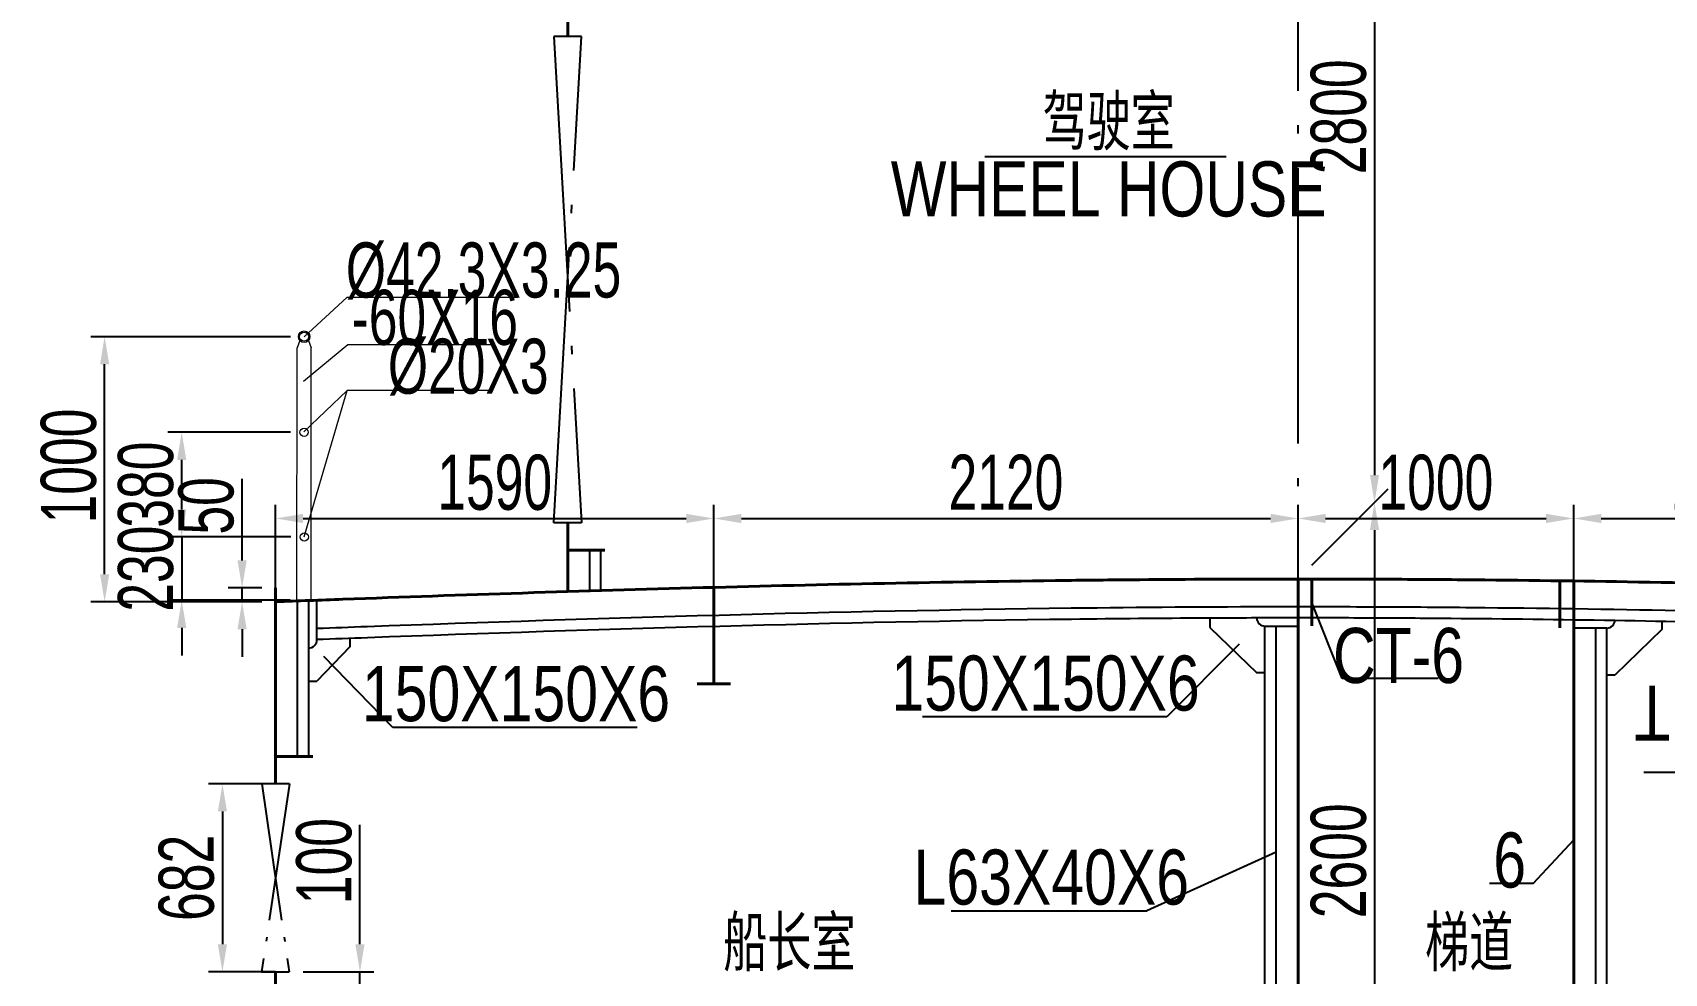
# Model space of a CAD drawing. Extents: x -498116 to -468416, y -194449 to -173449.
# Drawn here: x -480259 to -474339, y -181752 to -178338 of the extents above; entities that cross this region are included whole.
import ezdxf
from ezdxf.enums import TextEntityAlignment as Align

# ---------------------------------------------------------------- set-up
doc = ezdxf.new("R2010")
doc.units = 0
doc.header["$LTSCALE"] = 500
doc.header["$MEASUREMENT"] = 0
doc.header["$PDMODE"] = 3
doc.linetypes.add('点划线 ____ _ ____ _ ____ _ ____ _ ____ _ ____', pattern=[2.56, 2, -0.25, 0.06, -0.25])
doc.layers.get('0').update_dxf_attribs({"linetype": 'CONTINUOUS'})
doc.layers.get('Defpoints').update_dxf_attribs({"linetype": 'CONTINUOUS'})
doc.layers.add('图框', color=3, linetype='CONTINUOUS')
doc.styles.get("Standard").update_dxf_attribs({"font": 'romans.shx', "width": 1.2, "height": 150, "bigfont": 'gbcbig.shx'})
doc.styles.add('中英混排2', font='romany.shx', dxfattribs={"width": 0.7, "height": 200, "bigfont": 'hztxt.shx'})
doc.dimstyles.new('1111111', dxfattribs={"dimtxt": 75, "dimasz": 100, "dimexe": 50, "dimexo": 50, "dimgap": 30, "dimtad": 1, "dimdec": 0, "dimdsep": 46, "dimtxsty": 'Standard', "dimcen": 2.5, "dimadec": 0, "dimazin": 0, "dimtfac": 1, "dimtdec": 0, "dimtmove": 0, "dimatfit": 3, "dimfxl": 1, "dimarcsym": 0})

# ---------------------------------------------------------------- blocks, each defined once
blk = doc.blocks.new('*D569')
at = {"color": 0, "lineweight": -2, "transparency": 16777216}
for p, q in [((-479499.3, -180253.2), (-479499.3, -179957.2)), ((-479427.7, -180353.2), (-479549.3, -180353.2)), ((-479427.7, -180403.2), (-479549.3, -180403.2)), ((-479499.3, -180403.2), (-479499.3, -180353.2)), ((-479499.3, -180503.2), (-479499.3, -180603.2))]:
    blk.add_line(p, q, dxfattribs=at)
at = {"color": 0, "lineweight": -3, "transparency": 16777216}
for points in [[(-479515.9, -180253.2), (-479482.6, -180253.2), (-479499.3, -180353.2)], [(-479515.9, -180503.2), (-479482.6, -180503.2), (-479499.3, -180403.2)]]:
    blk.add_solid(points, dxfattribs=at)
at = {"layer": 'Defpoints', "color": 0, "lineweight": -3, "transparency": 16777216}
for p in [(-479499.3, -180353.2), (-479377.7, -180353.2), (-479377.7, -180403.2)]:
    blk.add_point(p, dxfattribs=at)
at = {"color": 0, "transparency": 16777216, "insert": (-479629.3, -180055.2), "char_height": 200, "attachment_point": 5, "rotation": 90, "style": '中英混排2'}
blk.add_mtext('50', dxfattribs=at)
blk = doc.blocks.new('*D570')
at = {"color": 0, "lineweight": -2, "transparency": 16777216}
for p, q in [((-479324.1, -179441.1), (-480048.1, -179441.1)), ((-479998.1, -180303.2), (-479998.1, -179541.1)), ((-479427.7, -180403.2), (-480048.1, -180403.2))]:
    blk.add_line(p, q, dxfattribs=at)
at = {"color": 0, "lineweight": -3, "transparency": 16777216}
for points in [[(-480014.7, -179541.1), (-479981.4, -179541.1), (-479998.1, -179441.1)], [(-480014.7, -180303.2), (-479981.4, -180303.2), (-479998.1, -180403.2)]]:
    blk.add_solid(points, dxfattribs=at)
at = {"layer": 'Defpoints', "color": 0, "lineweight": -3, "transparency": 16777216}
for p in [(-479998.1, -179441.1), (-479274.1, -179441.1), (-479377.7, -180403.2)]:
    blk.add_point(p, dxfattribs=at)
at = {"color": 0, "transparency": 16777216, "insert": (-480128.1, -179910.5), "char_height": 200, "attachment_point": 5, "rotation": 90, "style": '中英混排2'}
blk.add_mtext('1000', dxfattribs=at)
blk = doc.blocks.new('*D571')
at = {"color": 0, "lineweight": -2, "transparency": 16777216}
for p, q in [((-479718.3, -180068.1), (-479718.3, -179968.1)), ((-479322.9, -180168.1), (-479768.3, -180168.1)), ((-479718.3, -180168.1), (-479718.3, -180397.8)), ((-479325.4, -180397.8), (-479768.3, -180397.8)), ((-479718.3, -180497.8), (-479718.3, -180597.8))]:
    blk.add_line(p, q, dxfattribs=at)
at = {"color": 0, "lineweight": -3, "transparency": 16777216}
for points in [[(-479735, -180068.1), (-479701.7, -180068.1), (-479718.3, -180168.1)], [(-479735, -180497.8), (-479701.7, -180497.8), (-479718.3, -180397.8)]]:
    blk.add_solid(points, dxfattribs=at)
at = {"layer": 'Defpoints', "color": 0, "lineweight": -3, "transparency": 16777216}
for p in [(-479272.9, -180168.1), (-479718.3, -180397.8), (-479275.4, -180397.8)]:
    blk.add_point(p, dxfattribs=at)
at = {"color": 0, "transparency": 16777216, "insert": (-479848.3, -180282.9), "char_height": 200, "attachment_point": 5, "rotation": 90, "style": '中英混排2'}
blk.add_mtext('230', dxfattribs=at)
blk = doc.blocks.new('*D572')
at = {"color": 0, "lineweight": -2, "transparency": 16777216}
for p, q in [((-479323.8, -179788.1), (-479768.3, -179788.1)), ((-479718.3, -180068.1), (-479718.3, -179888.1)), ((-479322.9, -180168.1), (-479768.3, -180168.1))]:
    blk.add_line(p, q, dxfattribs=at)
at = {"color": 0, "lineweight": -3, "transparency": 16777216}
for points in [[(-479735, -179888.1), (-479701.7, -179888.1), (-479718.3, -179788.1)], [(-479735, -180068.1), (-479701.7, -180068.1), (-479718.3, -180168.1)]]:
    blk.add_solid(points, dxfattribs=at)
at = {"layer": 'Defpoints', "color": 0, "lineweight": -3, "transparency": 16777216}
for p in [(-479718.3, -179788.1), (-479273.8, -179788.1), (-479272.9, -180168.1)]:
    blk.add_point(p, dxfattribs=at)
at = {"color": 0, "transparency": 16777216, "insert": (-479848.3, -179978.1), "char_height": 200, "attachment_point": 5, "rotation": 90, "style": '中英混排2'}
blk.add_mtext('380', dxfattribs=at)
blk = doc.blocks.new('*D579')
at = {"color": 0, "lineweight": -2, "transparency": 16777216}
for p, q in [((-477787.7, -180401.9), (-477787.7, -180050.8)), ((-477687.7, -180100.8), (-475767.7, -180100.8)), ((-475667.7, -180532), (-475667.7, -180050.8))]:
    blk.add_line(p, q, dxfattribs=at)
at = {"color": 0, "lineweight": -3, "transparency": 16777216}
for points in [[(-477687.7, -180084.2), (-477687.7, -180117.5), (-477787.7, -180100.8)], [(-475767.7, -180084.2), (-475767.7, -180117.5), (-475667.7, -180100.8)]]:
    blk.add_solid(points, dxfattribs=at)
at = {"layer": 'Defpoints', "color": 0, "lineweight": -3, "transparency": 16777216}
for p in [(-475667.7, -180100.8), (-477787.7, -180451.9), (-475667.7, -180582)]:
    blk.add_point(p, dxfattribs=at)
at = {"color": 0, "transparency": 16777216, "insert": (-476727.7, -179970.8), "char_height": 200, "attachment_point": 5, "style": '中英混排2'}
blk.add_mtext('2120', dxfattribs=at)
blk = doc.blocks.new('*D580')
at = {"color": 0, "lineweight": -2, "transparency": 16777216}
for p, q in [((-475667.7, -180153.9), (-475667.7, -180050.8)), ((-475567.7, -180100.8), (-474767.7, -180100.8)), ((-474667.7, -180745.1), (-474667.7, -180050.8))]:
    blk.add_line(p, q, dxfattribs=at)
at = {"color": 0, "lineweight": -3, "transparency": 16777216}
for points in [[(-475567.7, -180084.2), (-475567.7, -180117.5), (-475667.7, -180100.8)], [(-474767.7, -180084.2), (-474767.7, -180117.5), (-474667.7, -180100.8)]]:
    blk.add_solid(points, dxfattribs=at)
at = {"layer": 'Defpoints', "color": 0, "lineweight": -3, "transparency": 16777216}
for p in [(-474667.7, -180100.8), (-475667.7, -180203.9), (-474667.7, -180795.1)]:
    blk.add_point(p, dxfattribs=at)
at = {"color": 0, "transparency": 16777216, "insert": (-475167.7, -179970.8), "char_height": 200, "attachment_point": 5, "style": '中英混排2'}
blk.add_mtext('1000', dxfattribs=at)
blk = doc.blocks.new('*D581')
at = {"color": 0, "lineweight": -2, "transparency": 16777216}
for p, q in [((-479377.7, -180628.2), (-479377.7, -180050.8)), ((-479277.7, -180100.8), (-477887.7, -180100.8)), ((-477787.7, -180351.9), (-477787.7, -180050.8))]:
    blk.add_line(p, q, dxfattribs=at)
at = {"color": 0, "lineweight": -3, "transparency": 16777216}
for points in [[(-479277.7, -180084.2), (-479277.7, -180117.5), (-479377.7, -180100.8)], [(-477887.7, -180084.2), (-477887.7, -180117.5), (-477787.7, -180100.8)]]:
    blk.add_solid(points, dxfattribs=at)
at = {"layer": 'Defpoints', "color": 0, "lineweight": -3, "transparency": 16777216}
for p in [(-477787.7, -180100.8), (-477787.7, -180401.9), (-479377.7, -180678.2)]:
    blk.add_point(p, dxfattribs=at)
at = {"color": 0, "transparency": 16777216, "insert": (-478582.7, -179970.8), "char_height": 200, "attachment_point": 5, "style": '中英混排2'}
blk.add_mtext('1590', dxfattribs=at)
blk = doc.blocks.new('*D582')
at = {"color": 0, "lineweight": -2, "transparency": 16777216}
for p, q in [((-474667.7, -180145.6), (-474667.7, -180050.8)), ((-474567.7, -180100.8), (-473647.7, -180100.8)), ((-473547.7, -180475.9), (-473547.7, -180050.8))]:
    blk.add_line(p, q, dxfattribs=at)
at = {"color": 0, "lineweight": -3, "transparency": 16777216}
for points in [[(-474567.7, -180084.2), (-474567.7, -180117.5), (-474667.7, -180100.8)], [(-473647.7, -180084.2), (-473647.7, -180117.5), (-473547.7, -180100.8)]]:
    blk.add_solid(points, dxfattribs=at)
at = {"layer": 'Defpoints', "color": 0, "lineweight": -3, "transparency": 16777216}
for p in [(-473547.7, -180100.8), (-474667.7, -180195.6), (-473547.7, -180525.9)]:
    blk.add_point(p, dxfattribs=at)
at = {"color": 0, "transparency": 16777216, "insert": (-474107.7, -179970.8), "char_height": 200, "attachment_point": 5, "style": '中英混排2'}
blk.add_mtext('1120', dxfattribs=at)
blk = doc.blocks.new('*D595')
at = {"color": 0, "lineweight": -2, "transparency": 16777216}
for p, q in [((-479377.7, -181064.2), (-479620.6, -181064.2)), ((-479570.6, -181164.2), (-479570.6, -181646.2)), ((-479377.7, -181746.2), (-479620.6, -181746.2))]:
    blk.add_line(p, q, dxfattribs=at)
at = {"color": 0, "lineweight": -3, "transparency": 16777216}
for points in [[(-479587.3, -181164.2), (-479554, -181164.2), (-479570.6, -181064.2)], [(-479587.3, -181646.2), (-479554, -181646.2), (-479570.6, -181746.2)]]:
    blk.add_solid(points, dxfattribs=at)
at = {"layer": 'Defpoints', "color": 0, "lineweight": -3, "transparency": 16777216}
for p in [(-479327.7, -181064.2), (-479570.6, -181746.2), (-479327.7, -181746.2)]:
    blk.add_point(p, dxfattribs=at)
at = {"color": 0, "transparency": 16777216, "insert": (-479700.6, -181405.2), "char_height": 200, "attachment_point": 5, "rotation": 90, "style": '中英混排2'}
blk.add_mtext('682', dxfattribs=at)
blk = doc.blocks.new('*D596')
at = {"color": 0, "lineweight": -2, "transparency": 16777216}
for p, q in [((-479071.6, -181646.2), (-479071.6, -181212.5)), ((-479277.7, -181746.2), (-479021.6, -181746.2)), ((-479071.6, -181846.2), (-479071.6, -181746.2)), ((-479192.7, -181846.2), (-479021.6, -181846.2)), ((-479071.6, -181946.2), (-479071.6, -182046.2))]:
    blk.add_line(p, q, dxfattribs=at)
at = {"color": 0, "lineweight": -3, "transparency": 16777216}
for points in [[(-479088.3, -181646.2), (-479055, -181646.2), (-479071.6, -181746.2)], [(-479088.3, -181946.2), (-479055, -181946.2), (-479071.6, -181846.2)]]:
    blk.add_solid(points, dxfattribs=at)
at = {"layer": 'Defpoints', "color": 0, "lineweight": -3, "transparency": 16777216}
for p in [(-479327.7, -181746.2), (-479242.7, -181846.2), (-479071.6, -181846.2)]:
    blk.add_point(p, dxfattribs=at)
at = {"color": 0, "transparency": 16777216, "insert": (-479201.6, -181344.5), "char_height": 200, "attachment_point": 5, "rotation": 90, "style": '中英混排2'}
blk.add_mtext('100', dxfattribs=at)
blk = doc.blocks.new('*D603')
at = {"color": 0, "lineweight": -2, "transparency": 16777216}
for p, q in [((-475617.7, -180270.6), (-475340.3, -179993.2)), ((-475390.3, -180143.2), (-475390.3, -182543.3)), ((-475617.7, -182870.7), (-475340.3, -182593.3))]:
    blk.add_line(p, q, dxfattribs=at)
at = {"color": 0, "lineweight": -3, "transparency": 16777216}
for points in [[(-475407, -180143.2), (-475373.6, -180143.2), (-475390.3, -180043.2)], [(-475407, -182543.3), (-475373.6, -182543.3), (-475390.3, -182643.3)]]:
    blk.add_solid(points, dxfattribs=at)
at = {"layer": 'Defpoints', "color": 0, "lineweight": -3, "transparency": 16777216}
for p in [(-475667.7, -180320.6), (-475390.3, -182643.3), (-475667.7, -182920.7)]:
    blk.add_point(p, dxfattribs=at)
at = {"color": 0, "transparency": 16777216, "insert": (-475520.3, -181343.3), "char_height": 200, "attachment_point": 5, "rotation": 90, "style": '中英混排2'}
blk.add_mtext('2600', dxfattribs=at)
blk = doc.blocks.new('*D604')
at = {"color": 0, "lineweight": -2, "transparency": 16777216}
for p, q in [((-475617.7, -177470.6), (-475340.3, -177193.2)), ((-475390.3, -177343.2), (-475390.3, -179943.2)), ((-475617.7, -180270.6), (-475340.3, -179993.2))]:
    blk.add_line(p, q, dxfattribs=at)
at = {"color": 0, "lineweight": -3, "transparency": 16777216}
for points in [[(-475407, -177343.2), (-475373.6, -177343.2), (-475390.3, -177243.2)], [(-475407, -179943.2), (-475373.6, -179943.2), (-475390.3, -180043.2)]]:
    blk.add_solid(points, dxfattribs=at)
at = {"layer": 'Defpoints', "color": 0, "lineweight": -3, "transparency": 16777216}
for p in [(-475667.7, -177520.6), (-475390.3, -180043.2), (-475667.7, -180320.6)]:
    blk.add_point(p, dxfattribs=at)
at = {"color": 0, "transparency": 16777216, "insert": (-475520.3, -178643.2), "char_height": 200, "attachment_point": 5, "rotation": 90, "style": '中英混排2'}
blk.add_mtext('2800', dxfattribs=at)

msp = doc.modelspace()

# ---------------------------------------------------------------- linework, layer by layer
at = {"color": 1, "linetype": '点划线 ____ _ ____ _ ____ _ ____ _ ____ _ ____'}
msp.add_line((-475667.7, -191349), (-475667.7, -177137), dxfattribs=at)
at = {"color": 0, "lineweight": 40}
for p, q in [((-478317.7, -178351.2), (-478317.7, -177514.9)), ((-478317.7, -180366.2), (-478317.7, -180116.2)), ((-478182.7, -180216.2), (-478317.7, -180216.2)), ((-475617.8, -180320.2), (-475617.8, -180490.6)), ((-474717.6, -180327.5), (-474717.6, -180497.8)), ((-474667.7, -182928.1), (-474667.7, -180327.9)), ((-479377.7, -181064.2), (-479377.7, -180353.2)), ((-479377.7, -180964.2), (-479242.7, -180964.2)), ((-479377.7, -183005.1), (-479377.7, -181746.2))]:
    msp.add_line(p, q, dxfattribs=at)
at = {"color": 5, "linetype": '点划线 ____ _ ____ _ ____ _ ____ _ ____ _ ____', "ltscale": 0.5}
for p, q in [((-478267.7, -178351.2), (-478367.7, -178351.2)), ((-478267.7, -180116.2), (-478367.7, -180116.2)), ((-479327.7, -181064.2), (-479428.5, -181746.2)), ((-479427.7, -181064.2), (-479328.5, -181746.2))]:
    msp.add_line(p, q, dxfattribs=at)
at = {"color": 5, "linetype": '点划线 ____ _ ____ _ ____ _ ____ _ ____ _ ____'}
for p, q in [((-478367.7, -178351.2), (-478267.7, -180116.2)), ((-478367.7, -180116.2), (-478267.7, -178351.2)), ((-479327.7, -181064.2), (-479427.7, -181064.2)), ((-479428.5, -181746.2), (-479328.5, -181746.2))]:
    msp.add_line(p, q, dxfattribs=at)
at = {"color": 3}
for p, q in [((-476804.2, -178787.5), (-475929.2, -178787.5)), ((-478065.6, -180859.4), (-478952.5, -180859.4)), ((-476144.2, -180821.1), (-477031, -180821.1)), ((-474412.9, -181021.3), (-473740.6, -181021.3)), ((-474814.4, -181425.2), (-474667.7, -181267.3)), ((-474814.4, -181425.2), (-474972.6, -181425.2)), ((-476926.4, -181525), (-476216.8, -181525))]:
    msp.add_line(p, q, dxfattribs=at)
at = {"color": 0, "lineweight": 20}
for p, q in [((-479119.3, -179299.1), (-479274.1, -179441.1)), ((-478498.7, -179299.1), (-479119.3, -179299.1)), ((-479116, -179471), (-479276, -179603.9)), ((-478594, -179471), (-479116, -179471)), ((-479273.6, -180168.1), (-479117.7, -179637))]:
    msp.add_line(p, q, dxfattribs=at)
at = {"lineweight": 20, "ltscale": 0.3}
for p, q in [((-479289.7, -179455.2), (-479299.1, -179481.2)), ((-479258.5, -179455.2), (-479249, -179481.2)), ((-479300.2, -180400.4), (-479299.1, -179481.2)), ((-479248.7, -180398.3), (-479249.1, -179480.9)), ((-479117.7, -179637), (-479275.5, -179786.8)), ((-478589, -179637), (-479117.7, -179637))]:
    msp.add_line(p, q, dxfattribs=at)
at = {"color": 7}
for p, q in [((-478237.7, -180363.7), (-478237.7, -180216.2)), ((-478197.7, -180362.5), (-478197.7, -180216.2)), ((-475667.7, -180670.6), (-475667.7, -180320.6)), ((-479297.7, -180964.2), (-479297.7, -180400.2)), ((-479257.7, -180964.2), (-479257.7, -180398.7)), ((-479227.7, -180540.3), (-479227.7, -180397.8)), ((-477787.7, -180700.9), (-477787.7, -180350.9)), ((-475507.7, -180682), (-475617.8, -180405.4)), ((-475987.7, -180466.5), (-475987.7, -180496.5)), ((-475987.7, -180496.5), (-475817.7, -180661.7)), ((-475787.7, -180491.7), (-475667.7, -180491.7)), ((-474547.7, -180498.9), (-474667.7, -180498.9)), ((-474347.8, -180503.7), (-474517.7, -180668.9)), ((-474347.8, -180473.7), (-474347.8, -180503.7)), ((-479107.8, -180566.7), (-479227.7, -180691.2)), ((-479107.8, -180536.7), (-479107.8, -180566.7)), ((-475881.8, -180557.6), (-476144.2, -180821.1)), ((-478952.5, -180859.4), (-479203.2, -180601.8)), ((-479257.7, -180691.2), (-479227.7, -180691.2)), ((-475787.7, -180661.7), (-475817.7, -180661.7)), ((-475159.6, -180682), (-475507.7, -180682)), ((-474547.7, -180668.9), (-474517.7, -180668.9)), ((-477847.7, -180700.9), (-477727.7, -180700.9)), ((-475747.7, -181311.4), (-476216.8, -181525))]:
    msp.add_line(p, q, dxfattribs=at)
at = {"color": 7, "lineweight": 40}
for p, q in [((-475667.7, -182920.6), (-475667.7, -180320.6)), ((-477787.7, -180700.9), (-477787.7, -180350.9)), ((-477847.7, -180700.9), (-477727.7, -180700.9))]:
    msp.add_line(p, q, dxfattribs=at)
for p, q in [((-475787.7, -182920.7), (-475787.7, -180491.7)), ((-475747.7, -182920.7), (-475747.7, -180491.7)), ((-474587.7, -182929.3), (-474587.7, -180498.9)), ((-474547.7, -182930), (-474547.7, -180498.9))]:
    msp.add_line(p, q)
at = {"lineweight": 20, "ltscale": 0.3}
for centre, radius in [((-479274.1, -179441.1), 21), ((-479274.1, -179441.1), 16.4), ((-479274.4, -179788.1), 15), ((-479273.6, -180168.1), 15)]:
    msp.add_circle(centre, radius, dxfattribs=at)
at = {"color": 7}
for centre, start, end in [((-475787.7, -180461.7), 181.32745, 270), ((-474547.7, -180468.9), 270, 358.67255), ((-479257.7, -180541.2), 270, 1.76223)]:
    msp.add_arc(centre, 30, start, end, dxfattribs=at)
at = {"color": 0, "lineweight": 40}
msp.add_open_spline([(-479377.7, -180403.2), (-479296.3, -180400.1), (-479214.9, -180397.1), (-478699.9, -180378.1), (-478264.3, -180363.7), (-477388.8, -180340.2), (-476948.9, -180331.1), (-476418.8, -180324.7), (-476330.6, -180323.8), (-476065.9, -180321.6), (-475889.1, -180320.8), (-475685.2, -180320.6), (-475658.4, -180320.6), (-475604.9, -180320.6), (-475578.1, -180320.7), (-475497.8, -180320.8), (-475444.4, -180321), (-475284, -180321.6), (-475177.2, -180322.3), (-474857.3, -180325.1), (-474644.4, -180327.9), (-473992.9, -180339), (-473555.7, -180349.8), (-472731.3, -180374.8), (-472343.7, -180388.5), (-471957.7, -180403.2)], degree=3, knots=[1689.770878, 1689.770878, 1689.770878, 1689.770878, 1930.858506, 1930.858506, 3212.310871, 3212.310871, 4493.763236, 4493.763236, 4749.046004, 4749.046004, 5259.611542, 5259.611542, 5336.769309, 5336.769309, 5413.927076, 5413.927076, 5568.242611, 5568.242611, 5876.87368, 5876.87368, 6494.135819, 6494.135819, 7771.295699, 7771.295699, 8914.473569, 8914.473569, 8914.473569, 8914.473569], dxfattribs=at)
at = {"color": 0}
for points, knots in [([(-479227.7, -180499.5), (-479167.1, -180497.2), (-479106.5, -180494.9), (-478194, -180461.2), (-477342.3, -180436.1), (-476239, -180422.7), (-475987.1, -180420.9), (-475610.8, -180420.5), (-475486.4, -180420.8), (-475237.7, -180421.9), (-475113.3, -180422.9), (-474740.2, -180426.7), (-474491.4, -180430.5), (-473745, -180445.3), (-473247.2, -180459.5), (-472535.5, -180483.6), (-472321.6, -180491.4), (-472107.7, -180499.5)], [1736.894023, 1736.894023, 1736.894023, 1736.894023, 1918.853744, 1918.853744, 4477.325402, 4477.325402, 5234.551866, 5234.551866, 5608.359372, 5608.359372, 5982.166879, 5982.166879, 6729.781892, 6729.781892, 8225.011917, 8225.011917, 8867.350435, 8867.350435, 8867.350435, 8867.350435]), ([(-479227.7, -180539.5), (-479166.5, -180537.2), (-479105.2, -180534.9), (-478192, -180501.2), (-477340.5, -180476.1), (-476327.3, -180463.8), (-476165.3, -180462.3), (-475904.3, -180461), (-475805.4, -180460.7), (-475607.5, -180460.6), (-475508.6, -180460.7), (-475310.7, -180461.5), (-475211.7, -180462.2), (-474914.8, -180464.7), (-474716.9, -180467.2), (-474122.9, -180477), (-473726.9, -180486.4), (-472923.2, -180509.9), (-472515.5, -180524), (-472107.7, -180539.5)], [1735.377504, 1735.377504, 1735.377504, 1735.377504, 1919.319739, 1919.319739, 4478.412724, 4478.412724, 4965.694865, 4965.694865, 5263.297193, 5263.297193, 5560.899521, 5560.899521, 5858.50185, 5858.50185, 6453.706506, 6453.706506, 7644.11582, 7644.11582, 8868.86695, 8868.86695, 8868.86695, 8868.86695])]:
    msp.add_open_spline(points, degree=3, knots=knots, dxfattribs=at)

# ---------------------------------------------------------------- texts
at = {"color": 3, "style": '中英混排2', "width": 0.8}
for s, p in [('驾驶室', (-476354.9, -178664.7, 0)), ('WHEEL HOUSE', (-476354.9, -178904.9, 0)), ('L63X40X6', (-476563.2, -181402.3, 0)), ('船长室', (-477513.4, -181644.2, 0)), ('梯道', (-475046.9, -181644.2, 0))]:
    msp.add_text(s, height=200, dxfattribs=at).set_placement(p, align=Align.MIDDLE_CENTER)
at = {"layer": '图框', "color": 3, "style": '中英混排2', "width": 0.7}
for s, p in [('%%C42.3X3.25', (-479122.7, -179299.1)), ('-60X16', (-479102, -179471)), ('%%C20X3', (-478970.2, -179648.1, 3900.1))]:
    msp.add_text(s, height=200, dxfattribs=at).set_placement(p)
at = {"layer": '图框', "color": 4, "style": '中英混排2', "width": 0.8}
msp.add_text('CT-6', height=200, dxfattribs=at).set_placement((-475303.2, -180598.1), align=Align.MIDDLE_CENTER)
at = {"layer": '图框', "color": 3, "style": '中英混排2', "width": 0.8}
for s, p in [('150X150X6', (-478505.4, -180736.6, 0)), ('150X150X6', (-476584, -180698.3, 0)), ('6', (-474899.8, -181340.5, 0))]:
    msp.add_text(s, height=200, dxfattribs=at).set_placement(p, align=Align.MIDDLE_CENTER)
msp.add_text('T', height=200, rotation=180, dxfattribs=at).set_placement((-474382.9, -180807.5, 0), align=Align.MIDDLE_CENTER)

# ---------------------------------------------------------------- dimensions: what is measured, and where the dimension line sits
at = {"color": 2}
for base, p1, p2, picture, middle in [((-475390.3, -180043.2), (-475667.7, -177520.6), (-475667.7, -180320.6), '*D604', (-475520.3, -178643.2)), ((-475390.3, -182643.3), (-475667.7, -180320.6), (-475667.7, -182920.7), '*D603', (-475520.3, -181343.3))]:
    dim = msp.add_linear_dim(base=base, p1=p1, p2=p2, angle=90, dimstyle='1111111', override={"dimtxt": 200, "dimtxsty": '中英混排2', "dimfxl": 1.25}, dxfattribs=at)
    dim.commit()
    dim.dimension.update_dxf_attribs({"geometry": picture, "text_midpoint": middle})
at = {"color": 7}
dim = msp.add_linear_dim(base=(-479998.1, -179441.1), p1=(-479377.7, -180403.2), p2=(-479274.1, -179441.1), angle=90, text='1000', dimstyle='1111111', override={"dimtxt": 200, "dimtxsty": '中英混排2', "dimfxl": 1.25}, dxfattribs=at)
dim.commit()
dim.dimension.update_dxf_attribs({"geometry": '*D570', "text_midpoint": (-479998.1, -179910.5), "dimtype": 160})
for base, p1, p2, picture, middle in [((-479718.3, -179788.1), (-479272.9, -180168.1), (-479273.8, -179788.1), '*D572', (-479848.3, -179978.1)), ((-479499.3, -180353.2), (-479377.7, -180403.2), (-479377.7, -180353.2), '*D569', (-479629.3, -180055.2)), ((-479570.6, -181746.2), (-479327.7, -181064.2), (-479327.7, -181746.2), '*D595', (-479700.6, -181405.2))]:
    dim = msp.add_linear_dim(base=base, p1=p1, p2=p2, angle=90, dimstyle='1111111', override={"dimtxt": 200, "dimtxsty": '中英混排2', "dimfxl": 1.25}, dxfattribs=at)
    dim.commit()
    dim.dimension.update_dxf_attribs({"geometry": picture, "text_midpoint": middle})
for base, p1, p2, picture, middle in [((-477787.7, -180100.8), (-479377.7, -180678.2), (-477787.7, -180401.9), '*D581', (-478582.7, -179970.8)), ((-475667.7, -180100.8), (-477787.7, -180451.9), (-475667.7, -180582), '*D579', (-476727.7, -179970.8)), ((-474667.7, -180100.8), (-475667.7, -180203.9), (-474667.7, -180795.1), '*D580', (-475167.7, -179970.8)), ((-473547.7, -180100.8), (-474667.7, -180195.6), (-473547.7, -180525.9), '*D582', (-474107.7, -179970.8))]:
    dim = msp.add_linear_dim(base=base, p1=p1, p2=p2, dimstyle='1111111', override={"dimtxt": 200, "dimtxsty": '中英混排2', "dimfxl": 1.25}, dxfattribs=at)
    dim.commit()
    dim.dimension.update_dxf_attribs({"geometry": picture, "text_midpoint": middle})
for base, p1, p2, picture, middle in [((-479718.3, -180397.8), (-479272.9, -180168.1), (-479275.4, -180397.8), '*D571', (-479718.3, -180282.9)), ((-479071.6, -181846.2), (-479327.7, -181746.2), (-479242.7, -181846.2), '*D596', (-479071.6, -181344.5))]:
    dim = msp.add_linear_dim(base=base, p1=p1, p2=p2, angle=90, dimstyle='1111111', override={"dimtxt": 200, "dimtxsty": '中英混排2', "dimfxl": 1.25}, dxfattribs=at)
    dim.commit()
    dim.dimension.update_dxf_attribs({"geometry": picture, "text_midpoint": middle, "dimtype": 160})

doc.saveas('drawing.dxf')
